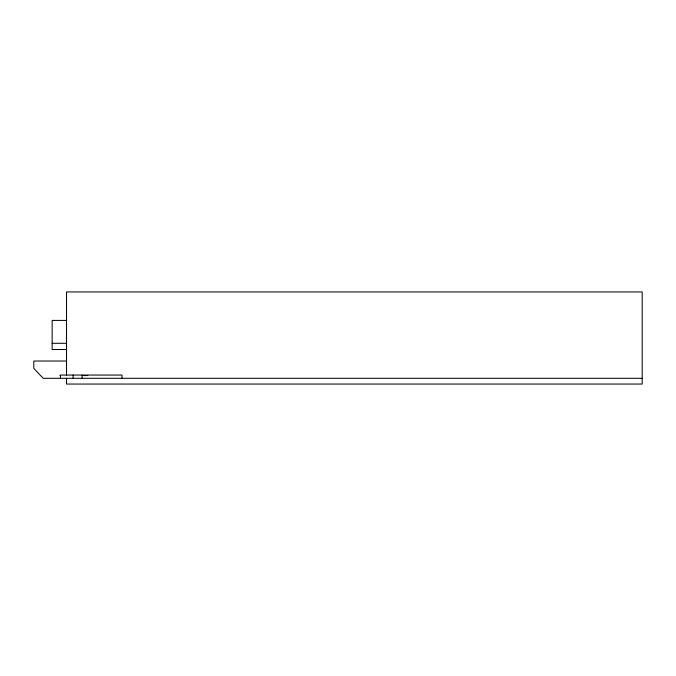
<?xml version="1.0" encoding="UTF-8"?>
<svg xmlns="http://www.w3.org/2000/svg" width="676" height="676" viewBox="0 0 676 676"><rect width="100%" height="100%" fill="white"/><g stroke="black" fill="none" stroke-linecap="round" stroke-linejoin="round"><path stroke-width="1.01" d="M66.535 320.416L52.145 320.416L52.145 349.517L66.535 349.517M52.145 343.29L66.535 343.29M66.535 361.026L33.8 361.026L33.8 368.361L43.196 378.298L642.2 378.298M59.877 375.569L60.35 375.569M83.697 375.569L87.787 375.569M121.976 378.298L121.976 375.053L60.477 375.053L60.477 378.298M82.142 375.053L82.142 378.298M73.126 375.053L73.126 378.298M66.535 375.248L66.535 291.947L642.2 291.947L642.2 384.053L66.535 384.053L66.535 378.298"/></g></svg>
